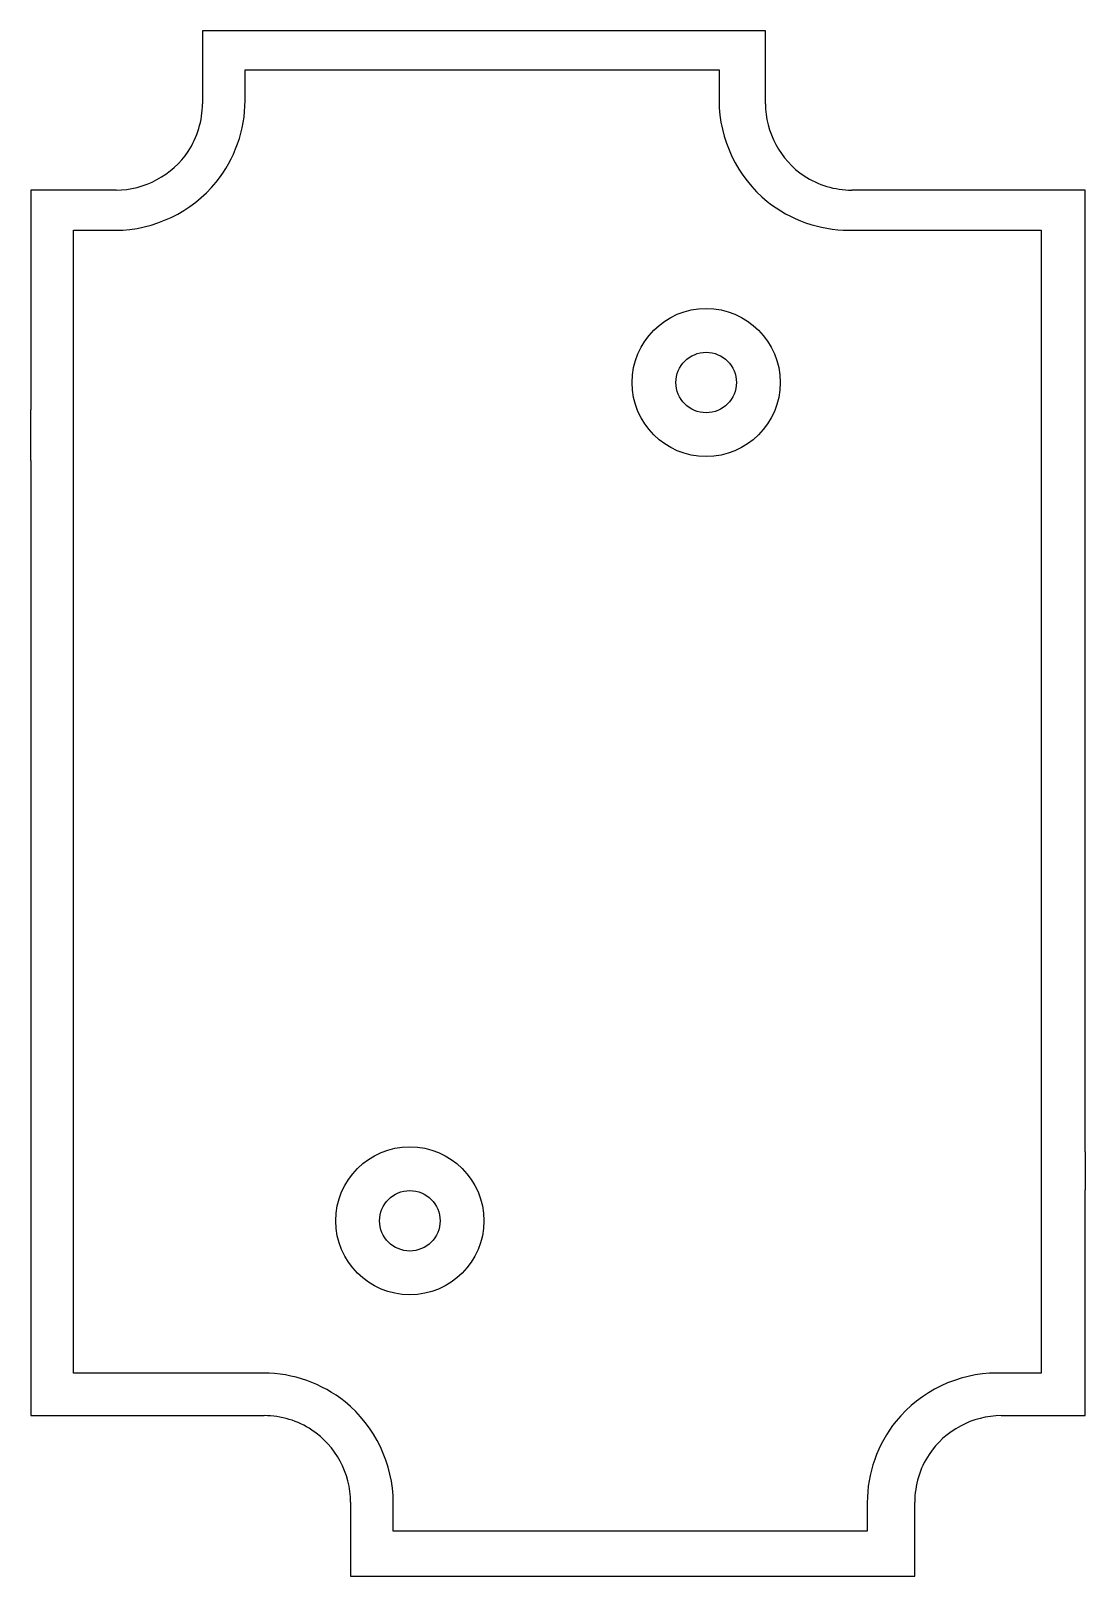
# Model space of a CAD drawing. Header units: millimetres. Extents: x -21.4 to 21.3, y -31.4 to 31.2.
import ezdxf

# ---------------------------------------------------------------- set-up
doc = ezdxf.new("R2010")
doc.units = ezdxf.units.MM
doc.layers.get('0').update_dxf_attribs({"linetype": 'CONTINUOUS'})

msp = doc.modelspace()

# ---------------------------------------------------------------- linework, layer by layer
for p, q in [((8.345, 31.172), (-14.455, 31.172)), ((-14.455, 31.172), (-14.455, 28.222)), ((8.345, 28.222), (8.345, 31.172)), ((-12.729, 28.347), (-12.729, 29.597)), ((-12.729, 29.597), (6.471, 29.597)), ((6.471, 29.597), (6.471, 28.347)), ((-17.954, 24.722), (-21.404, 24.722)), ((-21.404, 24.722), (-21.404, 15.817)), ((21.296, 24.722), (11.844, 24.722)), ((21.296, 15.817), (21.296, 24.722)), ((-19.679, -23.203), (-19.679, 23.097)), ((-19.679, 23.097), (-17.979, 23.097)), ((11.72, 23.097), (19.521, 23.097)), ((19.521, 23.097), (19.521, -23.203)), ((-21.404, 13.767), (-21.404, 15.817)), ((21.296, 13.767), (21.296, 15.817)), ((-21.404, 13.767), (-21.404, -13.983)), ((21.296, -14.233), (21.296, 13.767)), ((-21.404, -13.983), (-21.404, -16.033)), ((21.296, -14.233), (21.296, -15.783)), ((-21.404, -16.033), (-21.404, -24.928)), ((21.296, -24.928), (21.296, -15.783)), ((-11.979, -23.203), (-19.679, -23.203)), ((19.521, -23.203), (17.721, -23.203)), ((-21.404, -24.928), (-11.953, -24.928)), ((17.895, -24.928), (21.296, -24.928)), ((-8.454, -28.427), (-8.454, -31.428)), ((-6.729, -29.603), (-6.729, -28.453)), ((12.471, -28.452), (12.471, -29.603)), ((14.396, -31.428), (14.396, -28.427)), ((12.471, -29.603), (-6.729, -29.603)), ((-8.454, -31.428), (14.396, -31.428))]:
    msp.add_line(p, q)
for centre, radius in [((5.947, 16.927), 3), ((5.947, 16.927), 1.225), ((-6.056, -17.033), 3), ((-6.056, -17.033), 1.225)]:
    msp.add_circle(centre, radius)
for points, knots in [([(-17.979, 23.097), (-16.419, 23.097), (-14.876, 23.835), (-13.896, 25.048), (-13.148, 25.973), (-12.729, 27.158), (-12.729, 28.347)], [-0.895986, -0.895986, -0.895986, -0.895986, -0.004826, -0.004826, -0.004826, 0.674672, 0.674672, 0.674672, 0.674672]), ([(-17.954, 24.722), (-16.803, 24.722), (-15.67, 25.331), (-15.035, 26.291), (-14.659, 26.859), (-14.455, 27.54), (-14.455, 28.222)], [-0.750528, -0.750528, -0.750528, -0.750528, 0.235622, 0.235622, 0.235622, 0.819969, 0.819969, 0.819969, 0.819969]), ([(6.471, 28.347), (6.471, 26.787), (7.208, 25.243), (8.421, 24.263), (9.346, 23.516), (10.531, 23.097), (11.72, 23.097)], [-0.674672, -0.674672, -0.674672, -0.674672, 0.216489, 0.216489, 0.216489, 0.895986, 0.895986, 0.895986, 0.895986]), ([(8.345, 28.222), (8.345, 27.071), (8.954, 25.938), (9.914, 25.303), (10.482, 24.927), (11.163, 24.722), (11.844, 24.722)], [-0.894865, -0.894865, -0.894865, -0.894865, 0.091304, 0.091304, 0.091304, 0.675674, 0.675674, 0.675674, 0.675674]), ([(-6.729, -28.453), (-6.729, -26.893), (-7.467, -25.349), (-8.68, -24.369), (-9.605, -23.622), (-10.79, -23.203), (-11.979, -23.203)], [-0.587982, -0.587982, -0.587982, -0.587982, 0.303213, 0.303213, 0.303213, 0.982773, 0.982773, 0.982773, 0.982773]), ([(17.721, -23.203), (16.161, -23.203), (14.617, -23.94), (13.637, -25.153), (12.89, -26.078), (12.471, -27.263), (12.471, -28.452)], [-1.292448, -1.292448, -1.292448, -1.292448, -0.401282, -0.401282, -0.401282, 0.278251, 0.278251, 0.278251, 0.278251]), ([(-8.454, -28.427), (-8.454, -27.277), (-9.063, -26.143), (-10.022, -25.509), (-10.591, -25.132), (-11.271, -24.928), (-11.953, -24.928)], [-0.818787, -0.818787, -0.818787, -0.818787, 0.167364, 0.167364, 0.167364, 0.75171, 0.75171, 0.75171, 0.75171]), ([(17.895, -24.928), (16.745, -24.928), (15.611, -25.537), (14.977, -26.496), (14.601, -27.065), (14.396, -27.746), (14.396, -28.427)], [-0.674315, -0.674315, -0.674315, -0.674315, 0.311854, 0.311854, 0.311854, 0.896225, 0.896225, 0.896225, 0.896225])]:
    msp.add_open_spline(points, degree=3, knots=knots)

doc.saveas('drawing.dxf')
